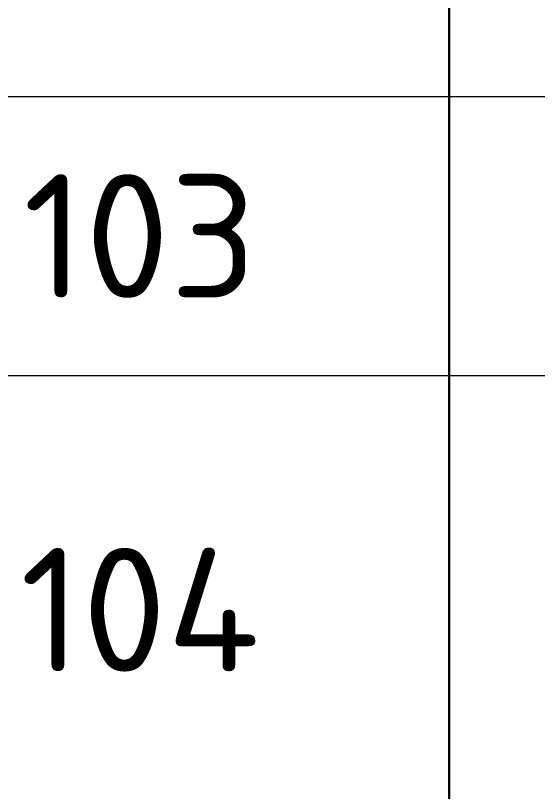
# Model space of a CAD drawing. Header units: millimetres. Extents: x -8417289 to 9420486, y 0 to 166066.
# Drawn here: x -130099 to -128833, y 126638 to 128521 of the extents above; entities that cross this region are included whole.
import ezdxf
from ezdxf import colors
from ezdxf.entities.mleader import LeaderData, LeaderLine
from ezdxf.math import Vec2, Vec3

# ---------------------------------------------------------------- set-up
doc = ezdxf.new("R2010")
doc.units = ezdxf.units.MM
doc.header["$MEASUREMENT"] = 0
doc.layers.get('0').update_dxf_attribs({"color": 250, "lineweight": 9})
doc.layers.get('Defpoints').update_dxf_attribs({"color": 6})
doc.layers.add('АР_Таблицы', color=250, linetype='Continuous')
doc.layers.add('ТХ_обор_спорт', color=5, linetype='Continuous')
doc.layers.add('ТХ_Задание КР', color=7, linetype='Continuous', true_color=0x9a5430)
doc.styles.add('ISOCPEUR', font='isocpeur.TTF')
doc.styles.add('ISOCPEUR_2', font='isocpeur.TTF', dxfattribs={"width": 0.9, "height": 300})
doc.styles.add('Архитект', font='isocpeur.TTF', dxfattribs={"width": 0.8, "oblique": 8})
doc.styles.add('ГОСТ 2.304', font='isocpeur.TTF', dxfattribs={"width": 0.7})

# ---------------------------------------------------------------- blocks, each defined once
blk = doc.blocks.new('*T735')
at = {"layer": 'Defpoints', "color": 8, "linetype": 'ByBlock', "lineweight": 0, "ltscale": 100, "transparency": 16777216}
for q in [(12954.8, 0), (0, -1500)]:
    blk.add_line((0, 0), q, dxfattribs=at)
at = {"layer": 'Defpoints', "color": 8, "linetype": 'ByBlock', "lineweight": 0, "ltscale": 500, "transparency": 16777216}
blk.add_line((12954.8, 0), (12954.8, -1500), dxfattribs=at)
at = {"layer": 'АР_Таблицы', "color": 0, "linetype": 'ByBlock', "lineweight": 30, "ltscale": 100, "transparency": 16777216}
for p, q in [((0, -1500), (12954.8, -1500)), ((0, -3500), (12954.8, -3500)), ((0, -65226.2), (12954.8, -65226.2))]:
    blk.add_line(p, q, dxfattribs=at)
at = {"layer": 'АР_Таблицы', "color": 0, "linetype": 'ByBlock', "lineweight": 30, "ltscale": 500, "transparency": 16777216}
for p, q in [((0, -1500), (0, -65226.2)), ((1500, -1500), (1500, -65226.2)), ((10103.7, -1500), (10103.7, -65226.2)), ((11954.8, -1500), (11954.8, -65226.2)), ((12954.8, -1500), (12954.8, -65226.2))]:
    blk.add_line(p, q, dxfattribs=at)
at = {"layer": 'АР_Таблицы', "color": 0, "linetype": 'ByBlock', "lineweight": -2, "ltscale": 100, "transparency": 16777216}
for p, q in [((0, -4176.9), (12954.8, -4176.9)), ((0, -5253.8), (12954.8, -5253.8)), ((0, -5930.8), (12954.8, -5930.8)), ((0, -7067.7), (1500, -7067.7)), ((10103.7, -7067.7), (12954.8, -7067.7)), ((0, -8234.6), (12954.8, -8234.6)), ((0, -9461.5), (12954.8, -9461.5)), ((0, -10688.5), (12954.8, -10688.5)), ((0, -11855.4), (12954.8, -11855.4)), ((0, -12532.3), (1500, -12532.3)), ((11954.8, -12532.3), (12954.8, -12532.3)), ((0, -13209.2), (12954.8, -13209.2)), ((0, -14376.2), (1500, -14376.2)), ((11954.8, -14376.2), (12954.8, -14376.2)), ((0, -15053.1), (1500, -15053.1)), ((11954.8, -15053.1), (12954.8, -15053.1)), ((0, -15730), (1500, -15730)), ((11954.8, -15730), (12954.8, -15730)), ((0, -16406.9), (12954.8, -16406.9)), ((0, -17083.8), (12954.8, -17083.8)), ((0, -17760.8), (12954.8, -17760.8)), ((0, -18927.7), (10103.7, -18927.7)), ((11954.8, -18927.7), (12954.8, -18927.7)), ((0, -20154.6), (10103.7, -20154.6)), ((11954.8, -20154.6), (12954.8, -20154.6)), ((0, -21381.5), (10103.7, -21381.5)), ((11954.8, -21381.5), (12954.8, -21381.5)), ((0, -22078.5), (12954.8, -22078.5)), ((0, -22755.4), (12954.8, -22755.4)), ((0, -23922.3), (10103.7, -23922.3)), ((11954.8, -23922.3), (12954.8, -23922.3)), ((0, -24599.2), (12954.8, -24599.2)), ((0, -25276.2), (10103.7, -25276.2)), ((11954.8, -25276.2), (12954.8, -25276.2)), ((0, -25953.1), (12954.8, -25953.1)), ((0, -27030), (10103.7, -27030)), ((0, -27706.9), (10103.7, -27706.9)), ((11954.8, -27706.9), (12954.8, -27706.9)), ((0, -28383.8), (10103.7, -28383.8)), ((11954.8, -28383.8), (12954.8, -28383.8)), ((0, -29060.8), (1500, -29060.8)), ((11954.8, -29060.8), (12954.8, -29060.8)), ((0, -31682.7), (1500, -31682.7)), ((11954.8, -31682.7), (12954.8, -31682.7)), ((0, -32359.6), (1500, -32359.6)), ((11954.8, -32359.6), (12954.8, -32359.6)), ((0, -33036.5), (1500, -33036.5)), ((11954.8, -33036.5), (12954.8, -33036.5)), ((0, -33733.5), (1500, -33733.5)), ((11954.8, -33733.5), (12954.8, -33733.5)), ((0, -34410.4), (1500, -34410.4)), ((11954.8, -34410.4), (12954.8, -34410.4)), ((0, -35107.3), (1500, -35107.3)), ((11954.8, -35107.3), (12954.8, -35107.3)), ((0, -35804.2), (1500, -35804.2)), ((11954.8, -35804.2), (12954.8, -35804.2)), ((0, -36481.2), (1500, -36481.2)), ((11954.8, -36481.2), (12954.8, -36481.2)), ((0, -37158.1), (1500, -37158.1)), ((11954.8, -37158.1), (12954.8, -37158.1)), ((0, -37835), (1500, -37835)), ((11954.8, -37835), (12954.8, -37835)), ((0, -38531.9), (1500, -38531.9)), ((11954.8, -38531.9), (12954.8, -38531.9)), ((0, -39228.8), (1500, -39228.8)), ((11954.8, -39228.8), (12954.8, -39228.8)), ((0, -39925.8), (1500, -39925.8)), ((11954.8, -39925.8), (12954.8, -39925.8)), ((0, -40602.7), (1500, -40602.7)), ((11954.8, -40602.7), (12954.8, -40602.7)), ((0, -41724.6), (1500, -41724.6)), ((11954.8, -41724.6), (12954.8, -41724.6)), ((0, -42401.5), (1500, -42401.5)), ((11954.8, -42401.5), (12954.8, -42401.5)), ((0, -43078.5), (1500, -43078.5)), ((11954.8, -43078.5), (12954.8, -43078.5)), ((0, -43755.4), (1500, -43755.4)), ((11954.8, -43755.4), (12954.8, -43755.4)), ((0, -44922.3), (1500, -44922.3)), ((11954.8, -44922.3), (12954.8, -44922.3)), ((0, -45599.2), (1500, -45599.2)), ((11954.8, -45599.2), (12954.8, -45599.2)), ((0, -46276.2), (10103.7, -46276.2)), ((11954.8, -46276.2), (12954.8, -46276.2)), ((0, -46953.1), (1500, -46953.1)), ((11954.8, -46953.1), (12954.8, -46953.1)), ((0, -47630), (1500, -47630)), ((11954.8, -47630), (12954.8, -47630)), ((0, -48306.9), (1500, -48306.9)), ((11954.8, -48306.9), (12954.8, -48306.9)), ((0, -48983.8), (1500, -48983.8)), ((11954.8, -48983.8), (12954.8, -48983.8)), ((0, -49660.8), (1500, -49660.8)), ((11954.8, -49660.8), (12954.8, -49660.8)), ((0, -50737.7), (1500, -50737.7)), ((11954.8, -50737.7), (12954.8, -50737.7)), ((0, -51414.6), (1500, -51414.6)), ((11954.8, -51414.6), (12954.8, -51414.6)), ((0, -52091.5), (1500, -52091.5)), ((11954.8, -52091.5), (12954.8, -52091.5)), ((0, -52768.5), (1500, -52768.5)), ((11954.8, -52768.5), (12954.8, -52768.5)), ((0, -53445.4), (1500, -53445.4)), ((11954.8, -53445.4), (12954.8, -53445.4)), ((0, -54122.3), (1500, -54122.3)), ((11954.8, -54122.3), (12954.8, -54122.3)), ((0, -54799.2), (1500, -54799.2)), ((11954.8, -54799.2), (12954.8, -54799.2)), ((0, -55476.2), (1500, -55476.2)), ((11954.8, -55476.2), (12954.8, -55476.2)), ((0, -56153.1), (1500, -56153.1)), ((11954.8, -56153.1), (12954.8, -56153.1)), ((0, -56830), (1500, -56830)), ((11954.8, -56830), (12954.8, -56830)), ((0, -57506.9), (10103.7, -57506.9)), ((11954.8, -57506.9), (12954.8, -57506.9)), ((0, -58183.8), (1500, -58183.8)), ((11954.8, -58183.8), (12954.8, -58183.8)), ((0, -58860.8), (10103.7, -58860.8)), ((11954.8, -58860.8), (12954.8, -58860.8)), ((0, -59937.7), (10103.7, -59937.7)), ((11954.8, -59937.7), (12954.8, -59937.7)), ((0, -60614.6), (10103.7, -60614.6)), ((11954.8, -60614.6), (12954.8, -60614.6)), ((0, -61841.5), (10103.7, -61841.5)), ((11954.8, -61841.5), (12954.8, -61841.5)), ((0, -62518.5), (10103.7, -62518.5)), ((11954.8, -62518.5), (12954.8, -62518.5)), ((0, -63195.4), (1500, -63195.4)), ((11954.8, -63195.4), (12954.8, -63195.4)), ((0, -63872.3), (1500, -63872.3)), ((11954.8, -63872.3), (12954.8, -63872.3)), ((0, -64549.2), (1500, -64549.2))]:
    blk.add_line(p, q, dxfattribs=at)
at = {"layer": 'АР_Таблицы', "color": 0, "linetype": 'ByBlock', "lineweight": 9, "ltscale": 100, "transparency": 16777216}
for p, q in [((1500, -7067.7), (10103.7, -7067.7)), ((1500, -12532.3), (11954.8, -12532.3)), ((1500, -14376.2), (11954.8, -14376.2)), ((1500, -15053.1), (11954.8, -15053.1)), ((1500, -15730), (11954.8, -15730)), ((10103.7, -18927.7), (11954.8, -18927.7)), ((10103.7, -20154.6), (11954.8, -20154.6)), ((10103.7, -21381.5), (11954.8, -21381.5)), ((10103.7, -23922.3), (11954.8, -23922.3)), ((10103.7, -25276.2), (11954.8, -25276.2)), ((10103.7, -27030), (12954.8, -27030)), ((10103.7, -27706.9), (11954.8, -27706.9)), ((10103.7, -28383.8), (11954.8, -28383.8)), ((1500, -29060.8), (11954.8, -29060.8)), ((1500, -31682.7), (11954.8, -31682.7)), ((1500, -32359.6), (11954.8, -32359.6)), ((1500, -33036.5), (11954.8, -33036.5)), ((1500, -33733.5), (11954.8, -33733.5)), ((1500, -34410.4), (11954.8, -34410.4)), ((1500, -35107.3), (11954.8, -35107.3)), ((1500, -35804.2), (11954.8, -35804.2)), ((1500, -36481.2), (11954.8, -36481.2)), ((1500, -37158.1), (11954.8, -37158.1)), ((1500, -37835), (11954.8, -37835)), ((1500, -38531.9), (11954.8, -38531.9)), ((1500, -39228.8), (11954.8, -39228.8)), ((1500, -39925.8), (11954.8, -39925.8)), ((1500, -40602.7), (11954.8, -40602.7)), ((1500, -41724.6), (11954.8, -41724.6)), ((1500, -42401.5), (11954.8, -42401.5)), ((1500, -43078.5), (11954.8, -43078.5)), ((1500, -43755.4), (11954.8, -43755.4)), ((1500, -44922.3), (11954.8, -44922.3)), ((1500, -45599.2), (11954.8, -45599.2)), ((10103.7, -46276.2), (11954.8, -46276.2)), ((1500, -46953.1), (11954.8, -46953.1)), ((1500, -47630), (11954.8, -47630)), ((1500, -48306.9), (11954.8, -48306.9)), ((1500, -48983.8), (11954.8, -48983.8)), ((1500, -49660.8), (11954.8, -49660.8)), ((1500, -50737.7), (11954.8, -50737.7)), ((1500, -51414.6), (11954.8, -51414.6)), ((1500, -52091.5), (11954.8, -52091.5)), ((1500, -52768.5), (11954.8, -52768.5)), ((1500, -53445.4), (11954.8, -53445.4)), ((1500, -54122.3), (11954.8, -54122.3)), ((1500, -54799.2), (11954.8, -54799.2)), ((1500, -55476.2), (11954.8, -55476.2)), ((1500, -56153.1), (11954.8, -56153.1)), ((1500, -56830), (11954.8, -56830)), ((10103.7, -57506.9), (11954.8, -57506.9)), ((1500, -58183.8), (11954.8, -58183.8)), ((10103.7, -58860.8), (11954.8, -58860.8)), ((10103.7, -59937.7), (11954.8, -59937.7)), ((10103.7, -60614.6), (11954.8, -60614.6)), ((10103.7, -61841.5), (11954.8, -61841.5)), ((10103.7, -62518.5), (11954.8, -62518.5)), ((1500, -63195.4), (11954.8, -63195.4)), ((1500, -63872.3), (11954.8, -63872.3)), ((10103.7, -64549.2), (11954.8, -64549.2))]:
    blk.add_line(p, q, dxfattribs=at)
at = {"layer": 'АР_Таблицы', "color": 0, "linetype": 'ByBlock', "lineweight": 13, "ltscale": 100, "transparency": 16777216}
for p, q in [((1500, -64549.2), (10103.7, -64549.2)), ((11954.8, -64549.2), (12954.8, -64549.2))]:
    blk.add_line(p, q, dxfattribs=at)
at = {"layer": 'АР_Таблицы', "ltscale": 100, "transparency": 16777216}
for s, insert, char_height, width, attachment_point, style in [('Экспликация помещений 1-го этажа', (6477.4, -750), 500, 12854.799, 5, 'ISOCPEUR'), ('Номер поме- щения', (750, -2500), 300, 1400, 5, 'ISOCPEUR'), ('Площадь м2', (11029.3, -2500), 350, 1751.057, 5, 'ISOCPEUR'), ('Кат. помещения', (12454.8, -2500), 300, 900, 5, 'ISOCPEUR'), ('Наименование', (5801.9, -2500), 300, 8503.742, 5, 'ISOCPEUR'), ('Тамбур', (1750, -3838.5), 300, 8103.742, 4, 'ISOCPEUR'), ('101', (750, -3838.5), 300, 1223.077, 5, 'ISOCPEUR'), ('35.02', (11029.3, -3838.5), 300, 1351.057, 5, 'ISOCPEUR'), ('Коридор с рекреацией', (1750, -4715.4), 300, 8103.742, 4, 'ISOCPEUR'), ('277,54', (11029.3, -4715.4), 300, 1351.057, 5, 'ISOCPEUR'), ('102', (750, -4715.4), 300, 1223.077, 5, 'ISOCPEUR'), ('Санузел для МГН', (1750, -5592.3), 300, 8103.742, 4, 'ISOCPEUR'), ('5,23', (11029.3, -5592.3), 300, 1351.057, 5, 'ISOCPEUR'), ('103', (750, -5592.3), 300, 1223.077, 5, 'ISOCPEUR'), ('Административный кабинет тип 1 (начальная школа)', (1750, -6499.2), 300, 8103.742, 4, 'ISOCPEUR'), ('25,91', (11029.3, -6499.2), 300, 1351.057, 5, 'ISOCPEUR'), ('104', (750, -6499.2), 300, 1223.077, 5, 'ISOCPEUR'), ('Санузел для девочек (начальная школа)', (1750, -7651.2), 300, 8103.742, 4, 'ISOCPEUR'), ('23,25', (11029.3, -7651.2), 300, 1351.057, 5, 'ISOCPEUR'), ('106', (750, -7651.2), 300, 1223.077, 5, 'ISOCPEUR'), ('Гардеробная для обучающихся (основная и старшая школа)', (1750, -8848.1), 300, 8103.742, 4, 'ISOCPEUR'), ('97,54', (11029.3, -8848.1), 300, 1351.057, 5, 'ISOCPEUR'), ('107', (750, -8848.1), 300, 1223.077, 5, 'ISOCPEUR'), ('Гардеробная для обучающихся (основная и старшая школа)', (1750, -10075), 300, 8103.742, 4, 'ISOCPEUR'), ('108', (750, -10075), 300, 1223.077, 5, 'ISOCPEUR'), ('35.25', (11029.3, -10075), 300, 1351.057, 5, 'ISOCPEUR'), ('Гардеробная для обучающихся (начальная школа)', (1750, -11271.9), 300, 8103.742, 4, 'ISOCPEUR'), ('109', (750, -11271.9), 300, 1223.077, 5, 'ISOCPEUR'), ('57.49', (11029.3, -11271.9), 300, 1351.057, 5, 'ISOCPEUR'), ('Лестничная клетка (Л1)', (1750, -12193.8), 300, 8103.742, 4, 'ISOCPEUR'), ('110', (750, -12193.8), 300, 1223.077, 5, 'ISOCPEUR'), ('24.50', (11029.3, -12193.8), 300, 1351.057, 5, 'ISOCPEUR'), ('Коридор', (1750, -12870.8), 300, 8103.742, 4, 'ISOCPEUR'), ('77,66', (11029.3, -12870.8), 300, 1351.057, 5, 'ISOCPEUR'), ('111', (750, -12870.8), 300, 1223.077, 5, 'ISOCPEUR'), ('Санузел для мальчиков (начальная школа)', (1750, -13792.7), 300, 8103.742, 4, 'ISOCPEUR'), ('12,44', (11029.3, -13792.7), 300, 1351.057, 5, 'ISOCPEUR'), ('112', (750, -13792.7), 300, 1223.077, 5, 'ISOCPEUR'), ('Санузел для персонала', (1750, -14714.6), 300, 8103.742, 4, 'ISOCPEUR'), ('113', (750, -14714.6), 300, 1223.077, 5, 'ISOCPEUR'), ('2.78', (11029.3, -14714.6), 300, 1351.057, 5, 'ISOCPEUR'), ('Учебные кабинеты (начальная школа)', (1750, -15391.5), 300, 8103.742, 4, 'ISOCPEUR'), ('114', (750, -15391.5), 300, 1223.077, 5, 'ISOCPEUR'), ('60.20', (11029.3, -15391.5), 300, 1351.057, 5, 'ISOCPEUR'), ('Учебные кабинеты (начальная школа)', (1750, -16068.5), 300, 8103.742, 4, 'ISOCPEUR'), ('115', (750, -16068.5), 300, 1223.077, 5, 'ISOCPEUR'), ('58.33', (11029.3, -16068.5), 300, 1351.057, 5, 'ISOCPEUR'), ('Учебные кабинеты (начальная школа)', (1750, -16745.4), 300, 8103.742, 4, 'ISOCPEUR'), ('117', (750, -16745.4), 300, 1223.077, 5, 'ISOCPEUR'), ('58.22', (11029.3, -16745.4), 300, 1351.057, 5, 'ISOCPEUR'), ('118', (750, -17422.3), 300, 1223.077, 5, 'ISOCPEUR'), ('ПУИ', (1750, -17422.3), 300, 8103.742, 4, 'ISOCPEUR'), ('2.78', (11029.3, -17422.3), 300, 1351.057, 5, 'ISOCPEUR'), ('{\\C1;В4}', (12454.8, -17422.3), 300, 900, 5, 'ISOCPEUR'), ('Санузел для девочек (начальная школа)', (1750, -18344.2), 300, 8103.742, 4, 'ISOCPEUR'), ('119', (750, -18344.2), 300, 1223.077, 5, 'ISOCPEUR'), ('12.44', (11029.3, -18344.2), 300, 1351.057, 5, 'ISOCPEUR'), ('Коридор с рекреацией (основная и старшая школа)', (1750, -19541.2), 300, 8103.742, 4, 'ISOCPEUR'), ('120', (750, -19541.2), 300, 1223.077, 5, 'ISOCPEUR'), ('95.10', (11029.3, -19541.2), 300, 1351.057, 5, 'ISOCPEUR'), ('Комната охраны (с диспетчерским пунктом)', (1750, -20768.1), 300, 8103.742, 4, 'ISOCPEUR'), ('122', (750, -20768.1), 300, 1223.077, 5, 'ISOCPEUR'), ('23.43', (11029.3, -20768.1), 300, 1351.057, 5, 'ISOCPEUR'), ('Гардеробная комната (для учителей)', (1750, -21730), 300, 8103.742, 4, 'ISOCPEUR'), ('123', (750, -21730), 300, 1223.077, 5, 'ISOCPEUR'), ('9.86', (11029.3, -21730), 300, 1351.057, 5, 'ISOCPEUR'), ('Помещение связи', (1750, -22416.9), 300, 8103.742, 4, 'ISOCPEUR'), ('9,47', (11029.3, -22416.9), 300, 1351.057, 5, 'ISOCPEUR'), ('124', (750, -22416.9), 300, 1223.077, 5, 'ISOCPEUR'), ('{\\Q0;\\W0.7;\\C1;В4}', (12454.8, -22416.9), 300, 900, 5, 'Архитект'), ('Санузел для мальчиков (начальная школа)', (1750, -23338.8), 300, 8103.742, 4, 'ISOCPEUR'), ('21,73', (11029.3, -23338.8), 300, 1351.057, 5, 'ISOCPEUR'), ('125', (750, -23338.8), 300, 1223.077, 5, 'ISOCPEUR'), ('Учебные кабинеты (начальная школа)', (1750, -24260.8), 300, 8103.742, 4, 'ISOCPEUR'), ('57,26', (11029.3, -24260.8), 300, 1351.057, 5, 'ISOCPEUR'), ('127', (750, -24260.8), 300, 1223.077, 5, 'ISOCPEUR'), ('Учебные кабинеты (начальная школа)', (1750, -24937.7), 300, 8103.742, 4, 'ISOCPEUR'), ('53,71', (11029.3, -24937.7), 300, 1351.057, 5, 'ISOCPEUR'), ('128', (750, -24937.7), 300, 1223.077, 5, 'ISOCPEUR'), ('Учебные кабинеты (начальная школа)', (1750, -25614.6), 300, 8103.742, 4, 'ISOCPEUR'), ('58,81', (11029.3, -25614.6), 300, 1351.057, 5, 'ISOCPEUR'), ('129', (750, -25614.6), 300, 1223.077, 5, 'ISOCPEUR'), ('Коридор с рекреацией', (1750, -26491.5), 300, 8103.742, 4, 'ISOCPEUR'), ('117,57', (11029.3, -26491.5), 300, 1351.057, 5, 'ISOCPEUR'), ('130', (750, -26491.5), 300, 1223.077, 5, 'ISOCPEUR'), ('27,18', (11029.3, -27368.5), 300, 1351.057, 5, 'ISOCPEUR'), ('131', (750, -27368.5), 300, 1223.077, 5, 'ISOCPEUR'), ('Лестничная клетка Тип Н2', (1750, -27368.5), 300, 8103.742, 4, 'ISOCPEUR'), ('42,02', (11029.3, -28045.4), 300, 1351.057, 5, 'ISOCPEUR'), ('132', (750, -28045.4), 300, 1223.077, 5, 'ISOCPEUR'), ('Вестибюль', (1750, -28045.4), 300, 8103.742, 4, 'ISOCPEUR'), ('Электрощитовая', (1750, -28722.3), 300, 8103.742, 4, 'ISOCPEUR'), ('16,16', (11029.3, -28722.3), 300, 1351.057, 5, 'ISOCPEUR'), ('133', (750, -28722.3), 300, 1223.077, 5, 'ISOCPEUR'), ('{\\C240;\\c2367469;В3}', (12454.8, -28722.3), 300, 900, 5, 'ISOCPEUR'), ('Место для приготовления дезинфицирующих растворов и хранения уборочного инвентаря, предназначенных для помещений медицинского назначения', (1750, -30371.7), 300, 8103.742, 4, 'ISOCPEUR'), ('7,64', (11029.3, -30371.7), 300, 1351.057, 5, 'ISOCPEUR'), ('134', (750, -30371.7), 300, 1223.077, 5, 'ISOCPEUR'), ('{\\C1;В4}', (12454.8, -30371.7), 300, 900, 5, 'ISOCPEUR'), ('Туалет медблока', (1750, -32021.2), 300, 8103.742, 4, 'ISOCPEUR'), ('4,31', (11029.3, -32021.2), 300, 1351.057, 5, 'ISOCPEUR'), ('134.1', (750, -32021.2), 300, 1223.077, 5, 'ISOCPEUR'), ('Кабинет врача', (1750, -32698.1), 300, 8103.742, 4, 'ISOCPEUR'), ('27,00', (11029.3, -32698.1), 300, 1351.057, 5, 'ISOCPEUR'), ('135', (750, -32698.1), 300, 1223.077, 5, 'ISOCPEUR'), ('Процедурный (прививочный) кабинет', (1750, -33385), 300, 8103.742, 4, 'ISOCPEUR'), ('20,88', (11029.3, -33385), 300, 1351.057, 5, 'ISOCPEUR'), ('136', (750, -33385), 300, 1223.077, 5, 'ISOCPEUR'), ('Коридор', (1750, -34071.9), 300, 8103.742, 4, 'ISOCPEUR'), ('26,63', (11029.3, -34071.9), 300, 1351.057, 5, 'ISOCPEUR'), ('137', (750, -34071.9), 300, 1223.077, 5, 'ISOCPEUR'), ('Комната инструктора ', (1750, -34758.8), 300, 8103.742, 4, 'ISOCPEUR'), ('12,07', (11029.3, -34758.8), 300, 1351.057, 5, 'ISOCPEUR'), ('138', (750, -34758.8), 300, 1223.077, 5, 'ISOCPEUR'), ('Санузел с душем', (1750, -35455.8), 300, 8103.742, 4, 'ISOCPEUR'), ('7,03', (11029.3, -35455.8), 300, 1351.057, 5, 'ISOCPEUR'), ('138.1', (750, -35455.8), 300, 1223.077, 5, 'ISOCPEUR'), ('6,79', (11029.3, -36142.7), 300, 1351.057, 5, 'ISOCPEUR'), ('139', (750, -36142.7), 300, 1223.077, 5, 'ISOCPEUR'), ('ПУИ', (1750, -36142.7), 300, 8103.742, 4, 'ISOCPEUR'), ('{\\C1;В4}', (12454.8, -36142.7), 300, 900, 5, 'ISOCPEUR'), ('Санузел для персонала', (1750, -36819.6), 300, 8103.742, 4, 'ISOCPEUR'), ('3,27', (11029.3, -36819.6), 300, 1351.057, 5, 'ISOCPEUR'), ('140', (750, -36819.6), 300, 1223.077, 5, 'ISOCPEUR'), ('Помещение связи', (1750, -37496.5), 300, 8103.742, 4, 'ISOCPEUR'), ('12,01', (11029.3, -37496.5), 300, 1351.057, 5, 'ISOCPEUR'), ('141', (750, -37496.5), 300, 1223.077, 5, 'ISOCPEUR'), ('{\\C240;\\c2367469;В3}', (12454.8, -37496.5), 300, 900, 5, 'ISOCPEUR'), ('Помещение для персонала ', (1750, -38183.5), 300, 8103.742, 4, 'ISOCPEUR'), ('11,87', (11029.3, -38183.5), 300, 1351.057, 5, 'ISOCPEUR'), ('142', (750, -38183.5), 300, 1223.077, 5, 'ISOCPEUR'), ('Санузел для персонала', (1750, -38880.4), 300, 8103.742, 4, 'ISOCPEUR'), ('2,01', (11029.3, -38880.4), 300, 1351.057, 5, 'ISOCPEUR'), ('142.1', (750, -38880.4), 300, 1223.077, 5, 'ISOCPEUR'), ('Душевая', (1750, -39577.3), 300, 8103.742, 4, 'ISOCPEUR'), ('2,82', (11029.3, -39577.3), 300, 1351.057, 5, 'ISOCPEUR'), ('142.2', (750, -39577.3), 300, 1223.077, 5, 'ISOCPEUR'), ('4,85', (11029.3, -40264.2), 300, 1351.057, 5, 'ISOCPEUR'), ('143', (750, -40264.2), 300, 1223.077, 5, 'ISOCPEUR'), ('ПУИ', (1750, -40264.2), 300, 8103.742, 4, 'ISOCPEUR'), ('{\\C1;В4}', (12454.8, -40264.2), 300, 900, 5, 'ISOCPEUR'), ('Помещение для временного хранения пищевых отходов', (1750, -41163.7), 300, 8103.742, 4, 'ISOCPEUR'), ('6,01', (11029.3, -41163.7), 300, 1351.057, 5, 'ISOCPEUR'), ('144', (750, -41163.7), 300, 1223.077, 5, 'ISOCPEUR'), ('{\\C1;В4}', (12454.8, -41163.7), 300, 900, 5, 'ISOCPEUR'), ('Кладовая и моечная оборотной тары', (1750, -42063.1), 300, 8103.742, 4, 'ISOCPEUR'), ('6,92', (11029.3, -42063.1), 300, 1351.057, 5, 'ISOCPEUR'), ('145', (750, -42063.1), 300, 1223.077, 5, 'ISOCPEUR'), ('{\\C1;В4}', (12454.8, -42063.1), 300, 900, 5, 'ISOCPEUR'), ('Загрузочный цех', (1750, -42740), 300, 8103.742, 4, 'ISOCPEUR'), ('7,45', (11029.3, -42740), 300, 1351.057, 5, 'ISOCPEUR'), ('146', (750, -42740), 300, 1223.077, 5, 'ISOCPEUR'), ('{\\C1;В4}', (12454.8, -42740), 300, 900, 5, 'ISOCPEUR'), ('Коридор ', (1750, -43416.9), 300, 8103.742, 4, 'ISOCPEUR'), ('28,66', (11029.3, -43416.9), 300, 1351.057, 5, 'ISOCPEUR'), ('147', (750, -43416.9), 300, 1223.077, 5, 'ISOCPEUR'), ('Помещение с холодильным оборудованием', (1750, -44338.8), 300, 8103.742, 4, 'ISOCPEUR'), ('26,78', (11029.3, -44338.8), 300, 1351.057, 5, 'ISOCPEUR'), ('147.1', (750, -44338.8), 300, 1223.077, 5, 'ISOCPEUR'), ('{\\C1;В3}', (12454.8, -44338.8), 300, 900, 5, 'ISOCPEUR'), ('Кладовая сухих продуктов', (1750, -45260.8), 300, 8103.742, 4, 'ISOCPEUR'), ('10,93', (11029.3, -45260.8), 300, 1351.057, 5, 'ISOCPEUR'), ('148', (750, -45260.8), 300, 1223.077, 5, 'ISOCPEUR'), ('{\\C1;В3}', (12454.8, -45260.8), 300, 900, 5, 'ISOCPEUR'), ('Доготовочный цех', (1750, -45937.7), 300, 8103.742, 4, 'ISOCPEUR'), ('15,16', (11029.3, -45937.7), 300, 1351.057, 5, 'ISOCPEUR'), ('149', (750, -45937.7), 300, 1223.077, 5, 'ISOCPEUR'), ('{\\C1;В3}', (12454.8, -45937.7), 300, 900, 5, 'ISOCPEUR'), ('Горячий цех', (1750, -46614.6), 300, 8103.742, 4, 'ISOCPEUR'), ('39,25', (11029.3, -46614.6), 300, 1351.057, 5, 'ISOCPEUR'), ('150', (750, -46614.6), 300, 1223.077, 5, 'ISOCPEUR'), ('{\\C1;В3}', (12454.8, -46614.6), 300, 900, 5, 'ISOCPEUR'), ('Моечная для кухонной посуды', (1750, -47291.5), 300, 8103.742, 4, 'ISOCPEUR'), ('9,75', (11029.3, -47291.5), 300, 1351.057, 5, 'ISOCPEUR'), ('{\\C1;Д}', (12454.8, -47291.5), 300, 900, 5, 'ISOCPEUR'), ('151', (750, -47291.5), 300, 1223.077, 5, 'ISOCPEUR'), ('Моечная для столовой посуды', (1750, -47968.5), 300, 8103.742, 4, 'ISOCPEUR'), ('34,78', (11029.3, -47968.5), 300, 1351.057, 5, 'ISOCPEUR'), ('{\\C1;Д}', (12454.8, -47968.5), 300, 900, 5, 'ISOCPEUR'), ('152', (750, -47968.5), 300, 1223.077, 5, 'ISOCPEUR'), ('Предмоечная ', (1750, -48645.4), 300, 8103.742, 4, 'ISOCPEUR'), ('5,48', (11029.3, -48645.4), 300, 1351.057, 5, 'ISOCPEUR'), ('{\\C1;Д}', (12454.8, -48645.4), 300, 900, 5, 'ISOCPEUR'), ('152.1', (750, -48645.4), 300, 1223.077, 5, 'ISOCPEUR'), ('Холодный цех', (1750, -49322.3), 300, 8103.742, 4, 'ISOCPEUR'), ('15,96', (11029.3, -49322.3), 300, 1351.057, 5, 'ISOCPEUR'), ('153', (750, -49322.3), 300, 1223.077, 5, 'ISOCPEUR'), ('{\\C1;В3}', (12454.8, -49322.3), 300, 900, 5, 'ISOCPEUR'), ('Обеденный зал', (1750, -50199.2), 300, 8103.742, 4, 'ISOCPEUR'), ('178,91', (11029.3, -50199.2), 300, 1351.057, 5, 'ISOCPEUR'), ('154', (750, -50199.2), 300, 1223.077, 5, 'ISOCPEUR'), ('11,10', (11029.3, -51076.2), 300, 1351.057, 5, 'ISOCPEUR'), ('Раздевальная', (1750, -51076.2), 300, 8103.742, 4, 'ISOCPEUR'), ('155', (750, -51076.2), 300, 1223.077, 5, 'ISOCPEUR'), ('Санузел', (1750, -51753.1), 300, 8103.742, 4, 'ISOCPEUR'), ('2,40', (11029.3, -51753.1), 300, 1351.057, 5, 'ISOCPEUR'), ('156', (750, -51753.1), 300, 1223.077, 5, 'ISOCPEUR'), ('Санузел', (1750, -52430), 300, 8103.742, 4, 'ISOCPEUR'), ('2,48', (11029.3, -52430), 300, 1351.057, 5, 'ISOCPEUR'), ('157', (750, -52430), 300, 1223.077, 5, 'ISOCPEUR'), ('Душевые', (1750, -53106.9), 300, 8103.742, 4, 'ISOCPEUR'), ('4,15', (11029.3, -53106.9), 300, 1351.057, 5, 'ISOCPEUR'), ('158', (750, -53106.9), 300, 1223.077, 5, 'ISOCPEUR'), ('Душевые', (1750, -53783.8), 300, 8103.742, 4, 'ISOCPEUR'), ('4,16', (11029.3, -53783.8), 300, 1351.057, 5, 'ISOCPEUR'), ('159', (750, -53783.8), 300, 1223.077, 5, 'ISOCPEUR'), ('Санузел для мальчиков', (1750, -54460.8), 300, 8103.742, 4, 'ISOCPEUR'), ('8,71', (11029.3, -54460.8), 300, 1351.057, 5, 'ISOCPEUR'), ('160', (750, -54460.8), 300, 1223.077, 5, 'ISOCPEUR'), ('Санузел для девочек', (1750, -55137.7), 300, 8103.742, 4, 'ISOCPEUR'), ('9,76', (11029.3, -55137.7), 300, 1351.057, 5, 'ISOCPEUR'), ('161', (750, -55137.7), 300, 1223.077, 5, 'ISOCPEUR'), ('Раздевальная', (1750, -55814.6), 300, 8103.742, 4, 'ISOCPEUR'), ('17,10', (11029.3, -55814.6), 300, 1351.057, 5, 'ISOCPEUR'), ('162', (750, -55814.6), 300, 1223.077, 5, 'ISOCPEUR'), ('Лестничная клетка (Л1)', (1750, -56491.5), 300, 8103.742, 4, 'ISOCPEUR'), ('21,00', (11029.3, -56491.5), 300, 1351.057, 5, 'ISOCPEUR'), ('163', (750, -56491.5), 300, 1223.077, 5, 'ISOCPEUR'), ('Техническое помещение', (1750, -57168.5), 300, 8103.742, 4, 'ISOCPEUR'), ('164', (750, -57168.5), 300, 1223.077, 5, 'ISOCPEUR'), ('4.16', (11029.3, -57168.5), 300, 1351.057, 5, 'ISOCPEUR'), ('{\\C1;В4}', (12454.8, -57168.5), 300, 900, 5, 'ISOCPEUR'), ('Снарядная', (1750, -57845.4), 300, 8103.742, 4, 'ISOCPEUR'), ('21,21', (11029.3, -57845.4), 300, 1351.057, 5, 'ISOCPEUR'), ('{\\C1;В3}', (12454.8, -57845.4), 300, 900, 5, 'ISOCPEUR'), ('165', (750, -57845.4), 300, 1223.077, 5, 'ISOCPEUR'), ('166', (750, -58522.3), 300, 1223.077, 5, 'ISOCPEUR'), ('{\\C256;\\c0;ПУИ}', (1750, -58522.3), 300, 8103.742, 4, 'ISOCPEUR'), ('4.30', (11029.3, -58522.3), 300, 1351.057, 5, 'ISOCPEUR'), ('{\\C1;В4}', (12454.8, -58522.3), 300, 900, 5, 'ISOCPEUR'), ('Универсальный спортивный зал', (1750, -59399.2), 300, 8103.742, 4, 'ISOCPEUR'), ('167', (750, -59399.2), 300, 1223.077, 5, 'ISOCPEUR'), ('270.82', (11029.3, -59399.2), 300, 1351.057, 5, 'ISOCPEUR'), ('Лестничная клетка (Л1)', (1750, -60276.2), 300, 8103.742, 4, 'ISOCPEUR'), ('168', (750, -60276.2), 300, 1223.077, 5, 'ISOCPEUR'), ('25.50', (11029.3, -60276.2), 300, 1351.057, 5, 'ISOCPEUR'), ('Коридор и рекреация (основная и старшая школа)', (1750, -61228.1), 300, 8103.742, 4, 'ISOCPEUR'), ('169', (750, -61228.1), 300, 1223.077, 5, 'ISOCPEUR'), ('281.24', (11029.3, -61228.1), 300, 1351.057, 5, 'ISOCPEUR'), ('Тех. помещение', (1750, -62180), 300, 8103.742, 4, 'ISOCPEUR'), ('171', (750, -62180), 300, 1223.077, 5, 'ISOCPEUR'), ('3.93', (11029.3, -62180), 300, 1351.057, 5, 'ISOCPEUR'), ('{\\C1;В4}', (12454.8, -62180), 300, 900, 5, 'ISOCPEUR'), ('Лестничная клетка (Л1)', (1750, -62856.9), 300, 8103.742, 4, 'ISOCPEUR'), ('172', (750, -62856.9), 300, 1223.077, 5, 'ISOCPEUR'), ('21.00', (11029.3, -62856.9), 300, 1351.057, 5, 'ISOCPEUR'), ('Тамбур', (1750, -63533.8), 300, 8103.742, 4, 'ISOCPEUR'), ('172.1', (750, -63533.8), 300, 1223.077, 5, 'ISOCPEUR')]:
    blk.add_mtext(s, dxfattribs=dict(at, insert=insert, char_height=char_height, width=width, attachment_point=attachment_point, style=style))
at = {"layer": 'АР_Таблицы', "ltscale": 500, "transparency": 16777216}
for s, insert, char_height, width, attachment_point, style in [('4.48', (11029.3, -63533.8), 300, 1351.057, 5, 'ISOCPEUR'), ('{\\Q0;\\W0.7;Электрощитовая}', (1750, -64210.8), 300, 8103.742, 4, 'Архитект'), ('173', (750, -64210.8), 300, 1223.077, 5, 'ISOCPEUR'), ('17.34', (11029.3, -64210.8), 300, 1351.057, 5, 'ISOCPEUR'), ('{\\C240;\\c2367469;В3}', (12454.8, -64210.8), 300, 900, 5, 'ISOCPEUR'), ('Всего', (9853.7, -64887.7), 300, 8103.742, 6, 'ISOCPEUR'), ('2668.9', (11029.3, -64887.7), 250, 1831.057, 5, 'ISOCPEUR_2')]:
    blk.add_mtext(s, dxfattribs=dict(at, insert=insert, char_height=char_height, width=width, attachment_point=attachment_point, style=style))

msp = doc.modelspace()

# ---------------------------------------------------------------- block references
msp.add_blockref('*T735', (-130547, 133578.4))

# ---------------------------------------------------------------- leaders
at = {"layer": 'ТХ_Задание КР', "color": 1, "ltscale": 100}
ml = msp.add_multileader_mtext('Standard', dxfattribs=at)
ml.set_content('\\pxsm1,qc;{\\C1;Зона усиления для настенного крепления фермы баскетбольной со щитом и кольцом \\Pна высоте от пола до 4,5 м от УЧП}', color=7, style='ГОСТ 2.304')
ml.set_leader_properties(color=256, lineweight=25)
ml.build(insert=Vec2(0, 0))
ml.multileader.update_dxf_attribs({"text_left_attachment_type": 6, "text_right_attachment_type": 6, "dogleg_length": 150, "arrow_head_size": 225, "scale": 75})
ctx = ml.context
ctx.base_point, ctx.scale, ctx.char_height, ctx.arrow_head_size, ctx.landing_gap_size, ctx.plane_origin = Vec3(-179600.1, 136426.3), 75, 187.5, 225, 150, Vec3(-147431, 100913)
ctx.left_attachment, ctx.right_attachment = 6, 6
notes = []
notes.append((ctx, [(0, (1, 1, 0), (-179750.1, 136426.3), (1, 0), 150, [(1, [(-182033.9, 121600.6)], 0, [])])]))
ctx.mtext.insert, ctx.mtext.width, ctx.mtext.defined_height, ctx.mtext.line_spacing_factor, ctx.mtext.flow_direction = Vec3(-179450.1, 136651.3), 4494.329, 2263.3, 0.8, 5
ml = msp.add_multileader_mtext('Standard', dxfattribs=at)
ml.set_content('\\pxsm1,qc;{\\C1;Зона усиления для настенного крепления фермы баскетбольной со щитом и кольцом \\Pна высоте от 2,8 до 3,8 м от УЧП}', color=7, style='ГОСТ 2.304')
ml.set_leader_properties(color=256, lineweight=25)
ml.build(insert=Vec2(0, 0))
ml.multileader.update_dxf_attribs({"text_left_attachment_type": 6, "text_right_attachment_type": 6, "dogleg_length": 150, "arrow_head_size": 225, "scale": 75})
ctx = ml.context
ctx.base_point, ctx.scale, ctx.char_height, ctx.arrow_head_size, ctx.landing_gap_size, ctx.plane_origin = Vec3(-174539.4, 131703.8), 75, 187.5, 225, 150, Vec3(-132203.3, 114777.5)
ctx.left_attachment, ctx.right_attachment, ctx.text_align_type = 6, 6, 1
notes.append((ctx, [(0, (1, 1, 0), (-174689.4, 131703.8), (1, 0), 150, [(1, [(-176222.2, 127350.6)], 0, [])])]))
ctx.mtext.insert, ctx.mtext.width, ctx.mtext.defined_height, ctx.mtext.alignment, ctx.mtext.line_spacing_factor, ctx.mtext.flow_direction = Vec3(-172142.3, 131928.8), 4494.329, 2263.3, 2, 0.8, 5
ml = msp.add_multileader_mtext('Standard', dxfattribs=at)
ml.set_content('\\pxsm1,qc;{\\C1;Зона усиления для настенного крепления стоек волейбольных на высоте от 0,5 до 3,0 м от УЧП}', color=7, style='ГОСТ 2.304')
ml.set_leader_properties(color=256, lineweight=25)
ml.build(insert=Vec2(0, 0))
ml.multileader.update_dxf_attribs({"text_left_attachment_type": 6, "text_right_attachment_type": 6, "dogleg_length": 150, "arrow_head_size": 225, "scale": 75})
ctx = ml.context
ctx.base_point, ctx.scale, ctx.char_height, ctx.arrow_head_size, ctx.landing_gap_size, ctx.plane_origin = Vec3(-168652.7, 131703.8), 75, 187.5, 225, 150, Vec3(-128258.2, 114598)
ctx.left_attachment, ctx.right_attachment, ctx.text_align_type = 6, 6, 1
notes.append((ctx, [(0, (1, 1, 0), (-168802.7, 131703.8), (1, 0), 150, [(1, [(-170240.7, 127350.7)], 0, [])])]))
ctx.mtext.insert, ctx.mtext.width, ctx.mtext.defined_height, ctx.mtext.alignment, ctx.mtext.line_spacing_factor, ctx.mtext.flow_direction = Vec3(-166255.5, 131928.8), 4494.329, 2263.3, 2, 0.8, 5
ml = msp.add_multileader_mtext('Standard', dxfattribs=at)
ml.set_content('\\pxsm1,qc;{\\C1;Зона усиления для настенного крепления фермы баскетбольной со щитом и кольцом \\Pна высоте от 2,8 до 3,8 м от УЧП}', color=7, style='ГОСТ 2.304')
ml.set_leader_properties(color=256, lineweight=25)
ml.build(insert=Vec2(0, 0))
ml.multileader.update_dxf_attribs({"text_left_attachment_type": 6, "text_right_attachment_type": 6, "dogleg_length": 150, "arrow_head_size": 225, "scale": 75})
ctx = ml.context
ctx.base_point, ctx.scale, ctx.char_height, ctx.arrow_head_size, ctx.landing_gap_size, ctx.plane_origin = Vec3(-162539.4, 131703.8), 75, 187.5, 225, 150, Vec3(-120203.3, 114777.5)
ctx.left_attachment, ctx.right_attachment, ctx.text_align_type = 6, 6, 1
notes.append((ctx, [(0, (1, 1, 0), (-162689.4, 131703.8), (1, 0), 150, [(1, [(-164222.2, 127350.6)], 0, [])])]))
ctx.mtext.insert, ctx.mtext.width, ctx.mtext.defined_height, ctx.mtext.alignment, ctx.mtext.line_spacing_factor, ctx.mtext.flow_direction = Vec3(-160142.3, 131928.8), 4494.329, 2263.3, 2, 0.8, 5
ml = msp.add_multileader_mtext('Standard', dxfattribs=at)
ml.set_content('\\pxsm1,qc;{\\C1;Предусмотреть усиление конструкции по всей длине для возможности размещения (монтажа) спортивного оборудования }', color=7, style='ГОСТ 2.304')
ml.set_leader_properties(color=256, lineweight=25)
ml.build(insert=Vec2(0, 0))
ml.multileader.update_dxf_attribs({"text_left_attachment_type": 6, "text_right_attachment_type": 6, "dogleg_length": 150, "arrow_head_size": 225, "scale": 75})
ctx = ml.context
ctx.base_point, ctx.scale, ctx.char_height, ctx.arrow_head_size, ctx.landing_gap_size, ctx.plane_origin = Vec3(-186217.9, 130035.5), 75, 187.5, 225, 150, Vec3(-151883.7, 114996.2)
ctx.left_attachment, ctx.right_attachment, ctx.text_align_type = 6, 6, 1
notes.append((ctx, [(1, (1, 1, 0), (-181305.4, 130035.5), (-1, 0), 150, [(1, [(-182092.7, 124870)], 0, [])])]))
ctx.mtext.insert, ctx.mtext.width, ctx.mtext.defined_height, ctx.mtext.alignment, ctx.mtext.line_spacing_factor, ctx.mtext.flow_direction = Vec3(-183852.5, 130279.2), 4494.329, 2263.3, 2, 0.8, 5
ml = msp.add_multileader_mtext('Standard', dxfattribs=at)
ml.set_content('\\pxsm1,qc;{\\C1;Предусмотреть усиление конструкции по всей длине для возможности размещения (монтажа) спортивного оборудования }', color=7, style='ГОСТ 2.304')
ml.set_leader_properties(color=256, lineweight=25)
ml.build(insert=Vec2(0, 0))
ml.multileader.update_dxf_attribs({"text_left_attachment_type": 6, "text_right_attachment_type": 6, "dogleg_length": 150, "arrow_head_size": 225, "scale": 75})
ctx = ml.context
ctx.base_point, ctx.scale, ctx.char_height, ctx.arrow_head_size, ctx.landing_gap_size, ctx.plane_origin = Vec3(-153533.8, 127146.5), 75, 187.5, 225, 150, Vec3(-114820.6, 115223.1)
ctx.left_attachment, ctx.right_attachment, ctx.text_align_type = 6, 6, 1
notes.append((ctx, [(0, (1, 1, 0), (-153683.8, 127146.5), (1, 0), 150, [(1, [(-158406.9, 125218.4)], 0, [])])]))
ctx.mtext.insert, ctx.mtext.width, ctx.mtext.defined_height, ctx.mtext.alignment, ctx.mtext.line_spacing_factor, ctx.mtext.flow_direction = Vec3(-151136.6, 127390.3), 4494.329, 2263.3, 2, 0.8, 5
at = {"layer": 'ТХ_обор_спорт', "color": 250}
ml = msp.add_multileader_mtext('Standard', dxfattribs=at)
ml.set_content('\\pxsm1,qc;Щит баскетбольный (тренировочный) с фермой', color=7, style='ГОСТ 2.304')
ml.set_leader_properties(color=256, lineweight=25)
ml.build(insert=Vec2(0, 0))
ml.multileader.update_dxf_attribs({"text_left_attachment_type": 6, "text_right_attachment_type": 6, "dogleg_length": 150, "arrow_head_size": 225, "scale": 75})
ctx = ml.context
ctx.base_point, ctx.scale, ctx.char_height, ctx.arrow_head_size, ctx.landing_gap_size, ctx.plane_origin = Vec3(-174761.9, 129329.1), 75, 187.5, 225, 150, Vec3(-142041.5, 113477.1)
ctx.left_attachment, ctx.right_attachment, ctx.text_align_type = 6, 6, 1
notes.append((ctx, [(0, (1, 1, 0), (-174911.9, 129329.1), (1, 0), 150, [(1, [(-175854.5, 126863.5)], 0, [])])]))
ctx.mtext.insert, ctx.mtext.width, ctx.mtext.defined_height, ctx.mtext.alignment, ctx.mtext.line_spacing_factor, ctx.mtext.flow_direction = Vec3(-172925.4, 129572.9), 3373.162, 2263.3, 2, 0.8, 5
ml = msp.add_multileader_mtext('Standard', dxfattribs=at)
ml.set_content('\\pxsm1,qc;Щит баскетбольный (тренировочный) с фермой', color=7, style='ГОСТ 2.304')
ml.set_leader_properties(color=256, lineweight=25)
ml.build(insert=Vec2(0, 0))
ml.multileader.update_dxf_attribs({"text_left_attachment_type": 6, "text_right_attachment_type": 6, "dogleg_length": 150, "arrow_head_size": 225, "scale": 75})
ctx = ml.context
ctx.base_point, ctx.scale, ctx.char_height, ctx.arrow_head_size, ctx.landing_gap_size, ctx.plane_origin = Vec3(-162749.3, 129329.1), 75, 187.5, 225, 150, Vec3(-130028.9, 113477.1)
ctx.left_attachment, ctx.right_attachment, ctx.text_align_type = 6, 6, 1
notes.append((ctx, [(0, (1, 1, 0), (-162899.3, 129329.1), (1, 0), 150, [(1, [(-163854, 126863.5)], 0, [])])]))
ctx.mtext.insert, ctx.mtext.width, ctx.mtext.defined_height, ctx.mtext.alignment, ctx.mtext.line_spacing_factor, ctx.mtext.flow_direction = Vec3(-160912.7, 129572.9), 3373.162, 2263.3, 2, 0.8, 5
for ctx, leaders in notes:
    for number, flags, end, landing, length, lines in leaders:
        leader = LeaderData()
        leader.index, (leader.has_last_leader_line, leader.has_dogleg_vector, leader.attachment_direction) = number, flags
        leader.last_leader_point, leader.dogleg_vector, leader.dogleg_length = Vec3(end), Vec3(landing), length
        for number, points, colour, breaks in lines:
            line = LeaderLine()
            line.index, line.vertices, line.color, line.breaks = number, Vec3.list(points), colors.encode_raw_color(colour), breaks
            leader.lines.append(line)
        ctx.leaders.append(leader)

doc.saveas('drawing.dxf')
